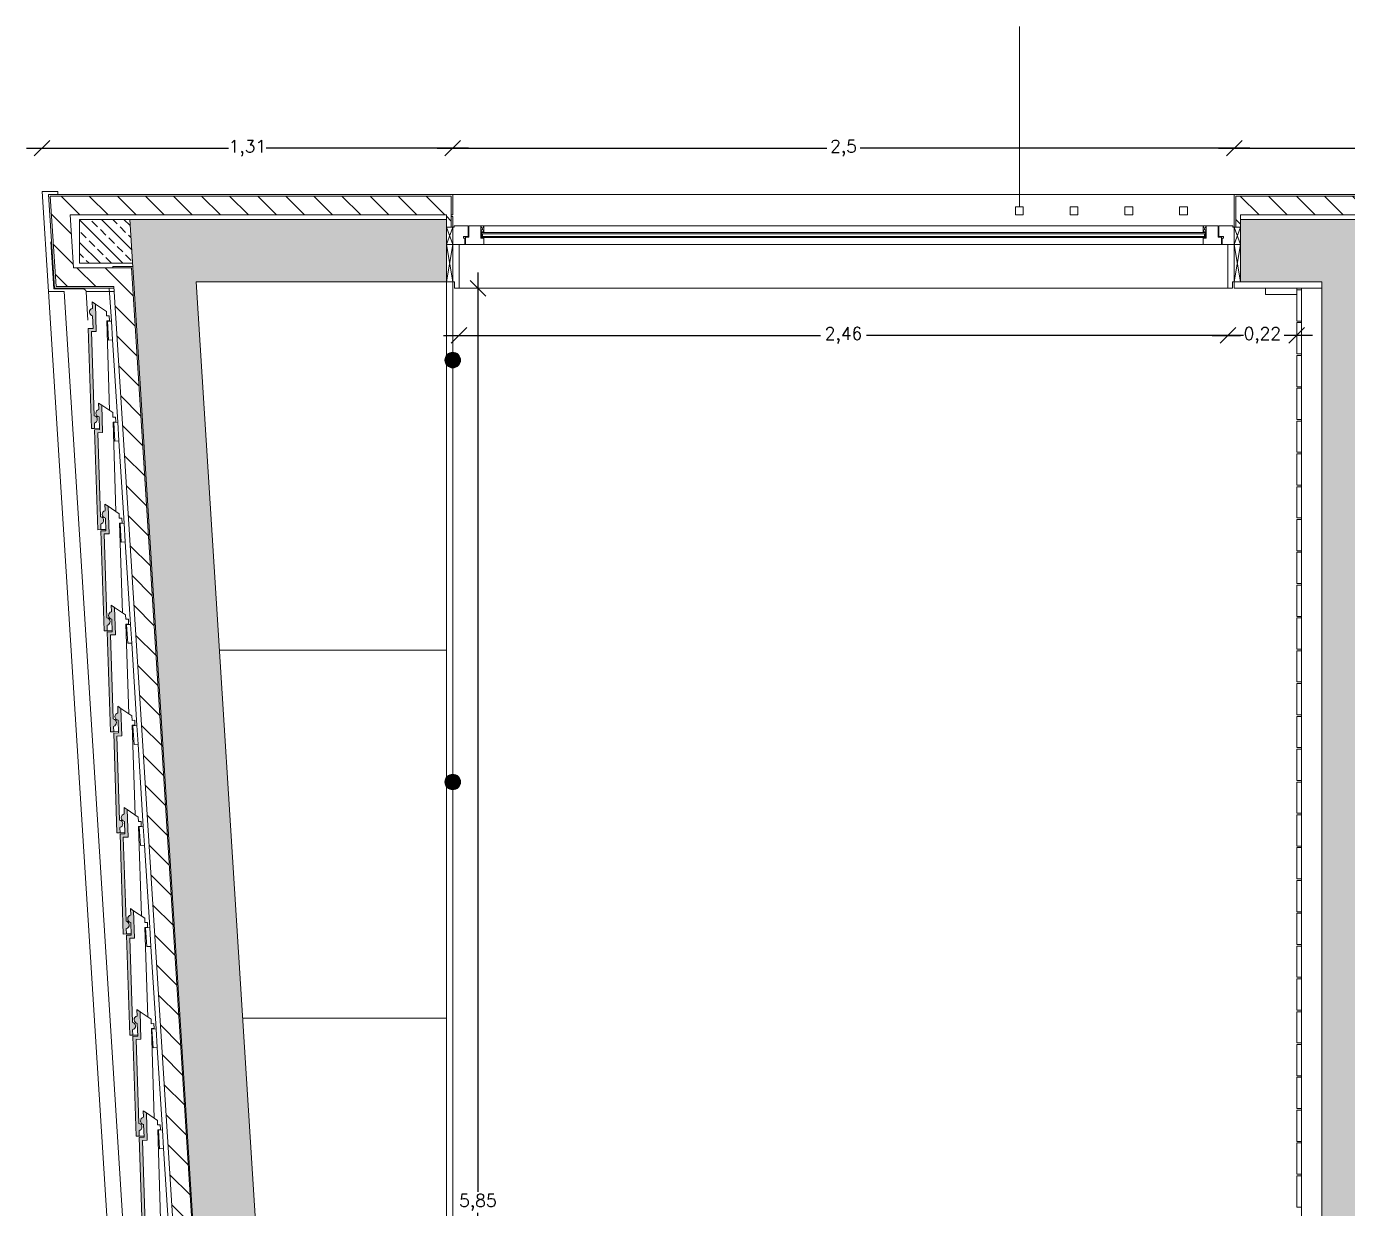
# Model space of a CAD drawing. Header units: inches. Extents: x 23 to 96, y 10 to 141.
# Drawn here: x 75.163 to 79.389, y 57.767 to 61.549 of the extents above; entities that cross this region are included whole.
import ezdxf

# ---------------------------------------------------------------- set-up
doc = ezdxf.new("R2010")
doc.units = ezdxf.units.IN
doc.header["$MEASUREMENT"] = 0
for name, color, linetype, lineweight in [('Cut', 2, 'Continuous', 5), ('Dimensions', 4, 'Continuous', 0), ('Hatch Isolation', 3, 'Continuous', 0), ('Hatch Resistent stratum', 4, 'Continuous', 0), ('Light points', 6, 'Continuous', 0), ('View in first plane', 250, 'Continuous', 0), ('View in second plane', 253, 'Continuous', 0)]:
    doc.layers.add(name, color=color, linetype=linetype, lineweight=lineweight)
doc.layers.add('Hatch solid 1', color=254, linetype='Continuous', lineweight=0, true_color=0xe8e8e8)
doc.styles.add('texto', font='txt.shx')
doc.dimstyles.new('André 1 50', dxfattribs={"dimtxt": 0.04, "dimasz": 0.05, "dimexe": 0.05, "dimexo": 0.05, "dimgap": 0.01, "dimtad": 0, "dimtih": 1, "dimtoh": 1, "dimlfac": -1, "dimzin": 9, "dimtxsty": 'texto', "dimblk": 'OBLIQUE', "dimcen": 0.08, "dimdle": 0.05, "dimse1": 1, "dimse2": 1, "dimazin": 0, "dimtfac": 1, "dimtmove": 0, "dimatfit": 3, "dimldrblk": 'NONE', "dimfxl": 1, "dimarcsym": 0})
pattern_1 = [(135, (198.464496, -100.70936), (-0.04490128, -0.04490128), [])]

# ---------------------------------------------------------------- blocks, each defined once
blk = doc.blocks.new('_Oblique')
at = {"color": 0, "linetype": 'ByBlock', "lineweight": -2}
blk.add_line((-0.5, -0.5), (0.5, 0.5), dxfattribs=at)
blk = doc.blocks.new('*D97')
at = {"layer": 'DEFPOINTS', "color": 0, "transparency": 16777216}
for p in [(79.0263, 61.1598), (79.0263, 61.0116), (82.4063, 61.0116)]:
    blk.add_point(p, dxfattribs=at)
at = {"layer": 'Dimensions', "color": 0, "lineweight": -2, "transparency": 16777216}
for p, q in [((78.9763, 61.1598), (80.643, 61.1598)), ((82.4563, 61.1598), (80.7897, 61.1598))]:
    blk.add_line(p, q, dxfattribs=at)
at = {"layer": 'Dimensions', "color": 0, "lineweight": -2, "transparency": 16777216, "xscale": 0.05, "yscale": 0.05, "zscale": 0.05, "rotation": 180}
blk.add_blockref('_Oblique', (79.0263, 61.1598), dxfattribs=at)
at = {"layer": 'Dimensions', "color": 0, "lineweight": -2, "transparency": 16777216, "xscale": 0.05, "yscale": 0.05, "zscale": 0.05}
blk.add_blockref('_Oblique', (82.4063, 61.1598), dxfattribs=at)
at = {"layer": 'Dimensions', "color": 0, "transparency": 16777216, "insert": (80.7163, 61.1598), "char_height": 0.04, "attachment_point": 5, "style": 'texto'}
blk.add_mtext('3,38', dxfattribs=at)
blk = doc.blocks.new('_None')
blk = doc.blocks.new('*D98')
at = {"layer": 'DEFPOINTS', "color": 0, "transparency": 16777216}
for p in [(76.5263, 61.1598), (76.5263, 61.0116), (79.0263, 61.0116)]:
    blk.add_point(p, dxfattribs=at)
at = {"layer": 'Dimensions', "color": 0, "lineweight": -2, "transparency": 16777216}
for p, q in [((76.4763, 61.1598), (77.723, 61.1598)), ((79.0763, 61.1598), (77.8297, 61.1598))]:
    blk.add_line(p, q, dxfattribs=at)
at = {"layer": 'Dimensions', "color": 0, "lineweight": -2, "transparency": 16777216, "xscale": 0.05, "yscale": 0.05, "zscale": 0.05, "rotation": 180}
blk.add_blockref('_Oblique', (76.5263, 61.1598), dxfattribs=at)
at = {"layer": 'Dimensions', "color": 0, "lineweight": -2, "transparency": 16777216, "xscale": 0.05, "yscale": 0.05, "zscale": 0.05}
blk.add_blockref('_Oblique', (79.0263, 61.1598), dxfattribs=at)
at = {"layer": 'Dimensions', "color": 0, "transparency": 16777216, "insert": (77.7763, 61.1598), "char_height": 0.04, "attachment_point": 5, "style": 'texto'}
blk.add_mtext('2,5', dxfattribs=at)
blk = doc.blocks.new('*D99')
at = {"layer": 'DEFPOINTS', "color": 0, "transparency": 16777216}
for p in [(75.2126, 61.1598), (75.2126, 61.0216), (76.5263, 61.0116)]:
    blk.add_point(p, dxfattribs=at)
at = {"layer": 'Dimensions', "color": 0, "lineweight": -2, "transparency": 16777216}
for p, q in [((75.1626, 61.1598), (75.8095, 61.1598)), ((76.5763, 61.1598), (75.9295, 61.1598))]:
    blk.add_line(p, q, dxfattribs=at)
at = {"layer": 'Dimensions', "color": 0, "lineweight": -2, "transparency": 16777216, "xscale": 0.05, "yscale": 0.05, "zscale": 0.05, "rotation": 180}
blk.add_blockref('_Oblique', (75.2126, 61.1598), dxfattribs=at)
at = {"layer": 'Dimensions', "color": 0, "lineweight": -2, "transparency": 16777216, "xscale": 0.05, "yscale": 0.05, "zscale": 0.05}
blk.add_blockref('_Oblique', (76.5263, 61.1598), dxfattribs=at)
at = {"layer": 'Dimensions', "color": 0, "transparency": 16777216, "insert": (75.8695, 61.1598), "char_height": 0.04, "attachment_point": 5, "style": 'texto'}
blk.add_mtext('1,31', dxfattribs=at)
blk = doc.blocks.new('*D118')
at = {"layer": 'DEFPOINTS', "color": 0, "transparency": 16777216}
for p in [(76.5318, 60.7116), (76.6067, 60.7116), (76.5263, 54.8616)]:
    blk.add_point(p, dxfattribs=at)
at = {"layer": 'Dimensions', "color": 0, "lineweight": -2, "transparency": 16777216}
for p, q in [((76.6067, 60.7616), (76.6067, 57.8199)), ((76.6067, 54.8116), (76.6067, 57.7533))]:
    blk.add_line(p, q, dxfattribs=at)
at = {"layer": 'Dimensions', "color": 0, "lineweight": -2, "transparency": 16777216, "xscale": 0.05, "yscale": 0.05, "zscale": 0.05}
for p, rotation in [((76.6067, 60.7116), 90), ((76.6067, 54.8616), 270)]:
    blk.add_blockref('_Oblique', p, dxfattribs=dict(at, rotation=rotation))
at = {"layer": 'Dimensions', "color": 0, "transparency": 16777216, "insert": (76.6067, 57.7866), "char_height": 0.04, "attachment_point": 5, "style": 'texto'}
blk.add_mtext('5,85', dxfattribs=at)
blk = doc.blocks.new('*D122')
at = {"layer": 'DEFPOINTS', "color": 0, "transparency": 16777216}
for p in [(79.0059, 60.7116), (79.2263, 60.6916), (79.0059, 60.5608)]:
    blk.add_point(p, dxfattribs=at)
at = {"layer": 'Dimensions', "color": 0, "lineweight": -2, "transparency": 16777216}
for p, q in [((78.9559, 60.5608), (79.0461, 60.5608)), ((79.2763, 60.5608), (79.1861, 60.5608))]:
    blk.add_line(p, q, dxfattribs=at)
at = {"layer": 'Dimensions', "color": 0, "lineweight": -2, "transparency": 16777216, "xscale": 0.05, "yscale": 0.05, "zscale": 0.05, "rotation": 180}
blk.add_blockref('_Oblique', (79.0059, 60.5608), dxfattribs=at)
at = {"layer": 'Dimensions', "color": 0, "lineweight": -2, "transparency": 16777216, "xscale": 0.05, "yscale": 0.05, "zscale": 0.05}
blk.add_blockref('_Oblique', (79.2263, 60.5608), dxfattribs=at)
at = {"layer": 'Dimensions', "color": 0, "transparency": 16777216, "insert": (79.1161, 60.5608), "char_height": 0.04, "attachment_point": 5, "style": 'texto'}
blk.add_mtext('0,22', dxfattribs=at)
blk = doc.blocks.new('*D123')
at = {"layer": 'DEFPOINTS', "color": 0, "transparency": 16777216}
for p in [(76.5468, 60.7116), (79.0059, 60.7116), (76.5468, 60.5608)]:
    blk.add_point(p, dxfattribs=at)
at = {"layer": 'Dimensions', "color": 0, "lineweight": -2, "transparency": 16777216}
for p, q in [((76.4968, 60.5608), (77.703, 60.5608)), ((79.0559, 60.5608), (77.8497, 60.5608))]:
    blk.add_line(p, q, dxfattribs=at)
at = {"layer": 'Dimensions', "color": 0, "lineweight": -2, "transparency": 16777216, "xscale": 0.05, "yscale": 0.05, "zscale": 0.05, "rotation": 180}
blk.add_blockref('_Oblique', (76.5468, 60.5608), dxfattribs=at)
at = {"layer": 'Dimensions', "color": 0, "lineweight": -2, "transparency": 16777216, "xscale": 0.05, "yscale": 0.05, "zscale": 0.05}
blk.add_blockref('_Oblique', (79.0059, 60.5608), dxfattribs=at)
at = {"layer": 'Dimensions', "color": 0, "transparency": 16777216, "insert": (77.7763, 60.5608), "char_height": 0.04, "attachment_point": 5, "style": 'texto'}
blk.add_mtext('2,46', dxfattribs=at)

msp = doc.modelspace()

# ---------------------------------------------------------------- hatches: boundary and pattern name
at = {"layer": 'Cut'}
for points in [[(75.3602, 60.5823), (75.3705, 60.2625), (75.3805, 60.2628), (75.3799, 60.2801, 0.831481), (75.3791, 60.3038), (75.3705, 60.5727), (75.386, 60.5732), (75.3832, 60.6609), (75.3729, 60.6678), (75.3736, 60.6469, 0.831481), (75.3744, 60.6233), (75.3757, 60.5828)], [(75.3806, 60.2588), (75.3909, 59.939), (75.4009, 59.9393), (75.4003, 59.9566, 0.831481), (75.3996, 59.9803), (75.3909, 60.2492), (75.4064, 60.2496), (75.4036, 60.3374), (75.3933, 60.3443), (75.394, 60.3234, 0.831481), (75.3948, 60.2998), (75.3961, 60.2593)], [(75.401, 59.9353), (75.4113, 59.6155), (75.4213, 59.6158), (75.4207, 59.6331, 0.831481), (75.42, 59.6568), (75.4113, 59.9256), (75.4268, 59.9261), (75.424, 60.0139), (75.4137, 60.0208), (75.4144, 59.9999, 0.831481), (75.4152, 59.9762), (75.4165, 59.9358)], [(75.4214, 59.6118), (75.4317, 59.292), (75.4417, 59.2923), (75.4411, 59.3096, 0.831481), (75.4404, 59.3333), (75.4317, 59.6021), (75.4472, 59.6026), (75.4444, 59.6903), (75.4342, 59.6973), (75.4348, 59.6764, 0.831481), (75.4356, 59.6527), (75.4369, 59.6123)], [(75.4418, 59.2883), (75.4521, 58.9685), (75.4621, 58.9688), (75.4615, 58.9861, 0.831481), (75.4608, 59.0098), (75.4521, 59.2786), (75.4676, 59.2791), (75.4648, 59.3668), (75.4546, 59.3738), (75.4552, 59.3529, 0.831481), (75.456, 59.3292), (75.4573, 59.2888)], [(75.4622, 58.9648), (75.4725, 58.645), (75.4825, 58.6453), (75.482, 58.6626, 0.831481), (75.4812, 58.6863), (75.4726, 58.9551), (75.488, 58.9556), (75.4852, 59.0433), (75.475, 59.0502), (75.4756, 59.0294, 0.831481), (75.4764, 59.0057), (75.4777, 58.9653)], [(75.4826, 58.6413), (75.4929, 58.3215), (75.5029, 58.3218), (75.5024, 58.3391, 0.831481), (75.5016, 58.3628), (75.493, 58.6316), (75.5084, 58.6321), (75.5056, 58.7198), (75.4954, 58.7267), (75.4961, 58.7059, 0.831481), (75.4968, 58.6822), (75.4981, 58.6418)], [(75.5134, 58.3081), (75.5288, 58.3086), (75.526, 58.3963), (75.5158, 58.4032), (75.5165, 58.3824, 0.831481), (75.5172, 58.3587), (75.5185, 58.3183), (75.5031, 58.3178), (75.5133, 57.9979), (75.5233, 57.9983), (75.5228, 58.0156, 0.831481), (75.522, 58.0392)], [(75.5235, 57.9943), (75.5338, 57.6744), (75.5437, 57.6748), (75.5432, 57.6921, 0.831481), (75.5424, 57.7157), (75.5338, 57.9846), (75.5493, 57.9851), (75.5464, 58.0728), (75.5362, 58.0797), (75.5369, 58.0589, 0.831481), (75.5376, 58.0352), (75.5389, 57.9948)]]:
    msp.add_hatch(color=256, dxfattribs=at).paths.add_polyline_path(points)
at = {"layer": 'Hatch Isolation', "ltscale": 0.0125}
h = msp.add_hatch(dxfattribs=at)
h.set_pattern_fill('ANSI31', color=256, scale=0.02, angle=90, style=0)
h.set_pattern_definition(pattern_1)
h.paths.add_polyline_path([(75.3136, 60.7766), (75.3026, 60.9466), (76.5063, 60.9466), (76.5063, 60.9066), (76.5213, 60.9066), (76.5213, 61.0066), (75.2386, 61.0066), (75.2573, 60.7166), (75.4425, 60.7166), (75.8595, 54.1079), (75.9196, 54.1079), (75.4989, 60.7766)])
h = msp.add_hatch(dxfattribs=at)
h.set_pattern_fill('ANSI31', color=256, scale=0.02, angle=90, style=0)
h.set_pattern_definition(pattern_1)
h.paths.add_polyline_path([(79.0313, 61.0066), (79.0313, 60.9066), (79.0463, 60.9066), (79.0463, 60.9466), (82.5263, 60.9466), (82.5263, 61.0066)])
at = {"layer": 'Hatch Resistent stratum', "ltscale": 0.05}
h = msp.add_hatch(dxfattribs=at)
h.set_pattern_fill('ANSI33', color=256, scale=0.008, angle=-90, style=0)
h.set_pattern_definition([(315, (198.464496, -100.70936), (0.035921024, 0.035921024), []), (315, (198.464496, -100.74528), (0.035921024, 0.035921024), [0.0254, -0.0127])])
h.paths.add_polyline_path([(75.3324, 60.9316), (75.3324, 60.7916), (75.5019, 60.7916), (75.4931, 60.9316)])
h = msp.add_hatch(dxfattribs=at)
h.set_pattern_fill('ANSI33', color=256, scale=0.008, angle=-90, style=0)
h.set_pattern_definition([(315, (-31.0488, -8.7079), (0.035921024, 0.035921024), []), (315, (-31.0488, -8.74382), (0.035921024, 0.035921024), [0.0254, -0.0127])])
h.paths.add_polyline_path([(82.5263, 60.9316), (80.7665, 60.9316), (80.7665, 60.7316), (82.3063, 60.7316), (82.3063, 56.9916), (80.7665, 56.9916), (80.7665, 56.7916), (82.3063, 56.7916), (82.3063, 54.9316), (82.2763, 54.9316), (82.2763, 54.7316), (82.3063, 54.7316), (82.3063, 48.9416), (76.4499, 48.9416), (76.431, 49.2416), (76.2306, 49.2416), (76.3133, 47.9316), (76.1289, 47.9316), (76.1289, 47.7916), (79.259, 47.7916), (79.3133, 46.9316), (79.1289, 46.9316), (79.1289, 46.7916), (79.4463, 46.7916), (79.4463, 47.9916), (76.5099, 47.9916), (76.4569, 48.8316), (82.3063, 48.8316), (82.3063, 47.9916), (82.2885, 47.7916), (82.4413, 47.7916), (82.4413, 44.7116), (82.5263, 44.7116)])
h.paths.add_polyline_path([(80.7665, 56.9916), (79.5063, 56.9916), (79.5063, 60.7316), (80.7665, 60.7316), (80.7665, 60.9316), (79.0463, 60.9316), (79.0463, 60.7316), (79.3063, 60.7316), (79.3063, 54.8416), (76.0777, 54.8416), (75.7061, 60.7316), (76.5063, 60.7316), (76.5063, 60.9316), (75.4931, 60.9316), (75.9253, 54.0816), (76.1257, 54.0816), (76.0847, 54.7316), (80.1713, 54.7316), (80.1713, 54.9316), (79.5063, 54.9316), (79.5063, 56.7916), (80.7665, 56.7916)])
at = {"layer": 'Light points'}
for points in [[(76.5013, 60.4816, 1), (76.5513, 60.4816, 1)], [(76.5013, 59.1316, 1), (76.5513, 59.1316, 1)]]:
    msp.add_hatch(color=256, dxfattribs=at).paths.add_polyline_path(points)

# ---------------------------------------------------------------- linework, layer by layer
at = {"layer": 'Cut'}
for p, q in [((78.3388, 60.9716), (78.3388, 61.5494)), ((75.2627, 61.0216), (75.2126, 61.0216)), ((75.2126, 61.0216), (75.2333, 60.7016)), ((76.5263, 61.0116), (75.2333, 61.0116)), ((75.2333, 61.0116), (75.2527, 60.7116)), ((76.5213, 61.0066), (75.2386, 61.0066)), ((75.2386, 61.0066), (75.2573, 60.7166)), ((76.5213, 61.0066), (76.5213, 60.9066)), ((76.5263, 61.0116), (76.5263, 60.9466)), ((79.0263, 61.0116), (82.5263, 61.0116)), ((79.0263, 61.0116), (79.0263, 60.9066)), ((79.0313, 61.0066), (82.5263, 61.0066)), ((79.0313, 61.0066), (79.0313, 60.9066)), ((76.5063, 60.9466), (75.3026, 60.9466)), ((75.3026, 60.9466), (75.3136, 60.7766)), ((76.5063, 60.7316), (76.5063, 60.9466)), ((76.5263, 60.9466), (76.5213, 60.9466)), ((76.5263, 60.9416), (76.5213, 60.9416)), ((76.5263, 60.9416), (76.5263, 54.8416)), ((78.3263, 60.9716), (78.3263, 60.9466)), ((78.3513, 60.9716), (78.3263, 60.9716)), ((78.3513, 60.9466), (78.3263, 60.9466)), ((78.3513, 60.9716), (78.3513, 60.9466)), ((78.5013, 60.9716), (78.5013, 60.9466)), ((78.5263, 60.9716), (78.5013, 60.9716)), ((78.5263, 60.9466), (78.5013, 60.9466)), ((78.5263, 60.9716), (78.5263, 60.9466)), ((78.6763, 60.9716), (78.6763, 60.9466)), ((78.7013, 60.9716), (78.6763, 60.9716)), ((78.7013, 60.9466), (78.6763, 60.9466)), ((78.7013, 60.9716), (78.7013, 60.9466)), ((78.8513, 60.9716), (78.8513, 60.9466)), ((78.8763, 60.9716), (78.8513, 60.9716)), ((78.8763, 60.9466), (78.8513, 60.9466)), ((78.8763, 60.9716), (78.8763, 60.9466)), ((79.0463, 60.9466), (82.5263, 60.9466)), ((79.0463, 60.7316), (79.0463, 60.9466)), ((76.5063, 60.9316), (75.3324, 60.9316)), ((75.3324, 60.7916), (75.3324, 60.9316)), ((75.4931, 60.9316), (75.9253, 54.0816)), ((76.5263, 60.9066), (76.5063, 60.9066)), ((76.5263, 60.9066), (76.5063, 60.8516)), ((76.5063, 60.9066), (76.5263, 60.8516)), ((76.5313, 60.9066), (76.5263, 60.9066)), ((76.5263, 60.9066), (76.5263, 60.8516)), ((76.5753, 60.9116), (76.5313, 60.9116)), ((76.5313, 60.9116), (76.5313, 60.9066)), ((76.5753, 60.9116), (76.5753, 60.8766)), ((76.6163, 60.9116), (76.5773, 60.9116)), ((76.5773, 60.9116), (76.5773, 60.8746)), ((76.6163, 60.8916), (76.6163, 60.9116)), ((76.6163, 60.9116), (76.6263, 60.9116)), ((76.6263, 60.9116), (76.6163, 60.8916)), ((76.6263, 60.8916), (76.6163, 60.9116)), ((76.6263, 60.9116), (76.6263, 60.8916)), ((78.9363, 60.9116), (78.9263, 60.9116)), ((78.9263, 60.9116), (78.9263, 60.8916)), ((78.9263, 60.9116), (78.9363, 60.8916)), ((78.9263, 60.8916), (78.9363, 60.9116)), ((78.9363, 60.8916), (78.9363, 60.9116)), ((78.9363, 60.9116), (78.9753, 60.9116)), ((78.9753, 60.9116), (78.9753, 60.8746)), ((78.9773, 60.9116), (78.9773, 60.8766)), ((78.9773, 60.9116), (79.0213, 60.9116)), ((79.0213, 60.9116), (79.0213, 60.9066)), ((79.0213, 60.9066), (79.0263, 60.9066)), ((79.0263, 60.9066), (79.0263, 60.8516)), ((79.0263, 60.9066), (79.0463, 60.9066)), ((79.0263, 60.9066), (79.0463, 60.8516)), ((79.0463, 60.9066), (79.0263, 60.8516)), ((79.0463, 60.9316), (82.5263, 60.9316)), ((75.241, 60.8605), (75.2508, 60.7096)), ((76.5603, 60.8766), (76.5603, 60.8716)), ((76.5753, 60.8766), (76.5603, 60.8766)), ((76.5653, 60.8716), (76.5603, 60.8716)), ((76.5653, 60.8716), (76.5653, 60.8516)), ((76.5773, 60.8746), (76.5673, 60.8746)), ((76.5673, 60.8746), (76.5673, 60.8516)), ((76.6163, 60.8716), (76.6163, 60.8916)), ((76.6263, 60.8916), (76.6163, 60.8916)), ((76.6163, 60.8716), (76.6263, 60.8716)), ((76.6183, 60.8736), (76.6183, 60.8896)), ((78.9343, 60.8896), (76.6183, 60.8896)), ((78.9343, 60.8856), (76.6183, 60.8856)), ((78.9343, 60.8776), (76.6183, 60.8776)), ((78.9343, 60.8736), (76.6183, 60.8736)), ((76.6213, 60.8856), (76.6213, 60.8776)), ((76.6263, 60.8716), (76.6263, 60.8516)), ((78.9263, 60.8916), (78.9363, 60.8916)), ((78.9363, 60.8716), (78.9263, 60.8716)), ((78.9263, 60.8716), (78.9263, 60.8516)), ((78.9313, 60.8856), (78.9313, 60.8776)), ((78.9343, 60.8736), (78.9343, 60.8896)), ((78.9363, 60.8716), (78.9363, 60.8916)), ((78.9753, 60.8746), (78.9853, 60.8746)), ((78.9773, 60.8766), (78.9923, 60.8766)), ((78.9853, 60.8746), (78.9853, 60.8516)), ((78.9873, 60.8716), (78.9923, 60.8716)), ((78.9873, 60.8716), (78.9873, 60.8516)), ((78.9923, 60.8766), (78.9923, 60.8716)), ((76.5263, 60.8516), (76.5063, 60.8516)), ((76.5063, 60.8516), (76.5263, 60.7316)), ((76.5263, 60.8516), (76.5063, 60.7316)), ((76.5263, 60.8516), (76.5653, 60.8516)), ((76.5468, 60.8516), (76.5468, 60.7116)), ((76.6263, 60.8516), (76.5673, 60.8516)), ((78.9263, 60.8516), (78.9853, 60.8516)), ((79.0263, 60.8516), (78.9873, 60.8516)), ((79.0059, 60.8516), (79.0059, 60.7116)), ((79.0263, 60.8516), (79.0463, 60.8516)), ((79.0263, 60.7316), (79.0263, 60.8516)), ((79.0463, 60.8516), (79.0263, 60.7316)), ((79.0263, 60.8516), (79.0463, 60.7316)), ((75.4989, 60.7766), (75.3136, 60.7766)), ((75.5019, 60.7916), (75.3324, 60.7916)), ((75.5026, 60.7806), (75.4385, 60.7806)), ((75.4388, 60.7766), (75.4385, 60.7806)), ((75.4989, 60.7766), (75.9196, 54.1079)), ((75.7061, 60.7316), (76.0777, 54.8416)), ((76.5263, 60.7316), (75.7061, 60.7316)), ((76.5063, 60.7316), (76.5063, 54.8416)), ((76.5318, 60.7316), (76.5063, 60.7316)), ((76.5318, 60.7316), (76.5318, 60.7116)), ((79.0209, 60.7316), (79.0209, 60.7116)), ((79.0209, 60.7316), (79.0463, 60.7316)), ((79.0263, 60.7116), (79.0263, 60.7316)), ((79.0463, 60.7316), (79.3063, 60.7316)), ((79.3063, 60.7316), (79.3063, 54.8416)), ((75.2834, 60.7016), (75.2333, 60.7016)), ((75.3434, 60.7096), (75.2508, 60.7096)), ((75.4429, 60.7116), (75.2527, 60.7116)), ((75.4425, 60.7166), (75.2573, 60.7166)), ((75.4429, 60.7016), (75.3532, 60.7016)), ((75.3534, 60.7002), (75.3591, 60.6096)), ((75.4425, 60.7166), (75.8597, 54.1039)), ((76.5468, 60.7116), (76.5318, 60.7116)), ((79.0059, 60.7116), (79.0209, 60.7116)), ((79.0263, 60.7116), (79.3063, 60.7116)), ((79.1263, 60.7116), (79.1263, 60.6916)), ((79.2263, 60.6916), (79.1263, 60.6916)), ((79.2263, 60.7116), (79.2263, 60.6066)), ((79.2263, 60.7066), (79.2413, 60.7066)), ((79.2413, 60.7066), (79.2413, 60.6066)), ((75.3729, 60.6678), (75.3736, 60.6469)), ((75.3832, 60.6609), (75.3729, 60.6678)), ((75.3832, 60.6609), (75.386, 60.5732)), ((75.3744, 60.6233), (75.3757, 60.5828)), ((75.4215, 60.6058), (75.4345, 60.6066)), ((75.4215, 60.6058), (75.4253, 60.5459)), ((75.4345, 60.6066), (75.4382, 60.5467)), ((79.2263, 60.6066), (79.2413, 60.6066)), ((75.3757, 60.5828), (75.3602, 60.5823)), ((75.3705, 60.2625), (75.3602, 60.5823)), ((75.386, 60.5732), (75.3705, 60.5727)), ((75.3791, 60.3038), (75.3705, 60.5727)), ((79.2263, 60.6016), (79.2413, 60.6016)), ((79.2263, 60.6016), (79.2263, 60.5016)), ((79.2413, 60.6016), (79.2413, 60.5016)), ((75.4253, 60.5459), (75.4382, 60.5467)), ((79.2263, 60.5016), (79.2413, 60.5016)), ((79.2263, 60.4966), (79.2413, 60.4966)), ((79.2263, 60.4966), (79.2263, 60.3966)), ((79.2413, 60.4966), (79.2413, 60.3966)), ((79.2263, 60.3966), (79.2413, 60.3966)), ((79.2263, 60.3916), (79.2413, 60.3916)), ((79.2263, 60.3916), (79.2263, 60.2916)), ((79.2413, 60.3916), (79.2413, 60.2916)), ((75.3933, 60.3443), (75.394, 60.3234)), ((75.3933, 60.3443), (75.4036, 60.3374)), ((75.4036, 60.3374), (75.4064, 60.2496)), ((75.3805, 60.2628), (75.3799, 60.2801)), ((75.3948, 60.2998), (75.3961, 60.2593)), ((75.4419, 60.2823), (75.4549, 60.2831)), ((75.4419, 60.2823), (75.4457, 60.2224)), ((75.4549, 60.2831), (75.4586, 60.2232)), ((79.2263, 60.2916), (79.2413, 60.2916)), ((79.2263, 60.2866), (79.2413, 60.2866)), ((79.2263, 60.2866), (79.2263, 60.1866)), ((79.2413, 60.2866), (79.2413, 60.1866)), ((75.3805, 60.2628), (75.3705, 60.2625)), ((75.3961, 60.2593), (75.3806, 60.2588)), ((75.3909, 59.939), (75.3806, 60.2588)), ((75.4064, 60.2496), (75.3909, 60.2492)), ((75.3996, 59.9803), (75.3909, 60.2492)), ((75.4457, 60.2224), (75.4586, 60.2232)), ((79.2263, 60.1866), (79.2413, 60.1866)), ((79.2263, 60.1816), (79.2413, 60.1816)), ((79.2263, 60.1816), (79.2263, 60.0816)), ((79.2413, 60.1816), (79.2413, 60.0816)), ((79.2263, 60.0816), (79.2413, 60.0816)), ((79.2263, 60.0766), (79.2413, 60.0766)), ((79.2263, 60.0766), (79.2263, 59.9766)), ((79.2413, 60.0766), (79.2413, 59.9766)), ((75.4137, 60.0208), (75.4144, 59.9999)), ((75.4137, 60.0208), (75.424, 60.0139)), ((75.424, 60.0139), (75.4268, 59.9261)), ((75.4152, 59.9762), (75.4165, 59.9358)), ((79.2263, 59.9766), (79.2413, 59.9766)), ((79.2263, 59.9716), (79.2413, 59.9716)), ((79.2263, 59.9716), (79.2263, 59.8716)), ((79.2413, 59.9716), (79.2413, 59.8716)), ((75.4009, 59.9393), (75.3909, 59.939)), ((75.4009, 59.9393), (75.4003, 59.9566)), ((75.4165, 59.9358), (75.401, 59.9353)), ((75.4113, 59.6155), (75.401, 59.9353)), ((75.4623, 59.9588), (75.4753, 59.9596)), ((75.4623, 59.9588), (75.4661, 59.8989)), ((75.4753, 59.9596), (75.479, 59.8997)), ((75.4268, 59.9261), (75.4113, 59.9256)), ((75.42, 59.6568), (75.4113, 59.9256)), ((75.4661, 59.8989), (75.479, 59.8997)), ((79.2263, 59.8716), (79.2413, 59.8716)), ((79.2263, 59.8666), (79.2413, 59.8666)), ((79.2263, 59.8666), (79.2263, 59.7666)), ((79.2413, 59.8666), (79.2413, 59.7666)), ((79.2263, 59.7666), (79.2413, 59.7666)), ((79.2263, 59.7616), (79.2413, 59.7616)), ((79.2263, 59.7616), (79.2263, 59.6616)), ((79.2413, 59.7616), (79.2413, 59.6616)), ((75.4342, 59.6973), (75.4348, 59.6764)), ((75.4342, 59.6973), (75.4444, 59.6903)), ((75.4444, 59.6903), (75.4472, 59.6026)), ((75.4213, 59.6158), (75.4207, 59.6331)), ((75.4356, 59.6527), (75.4369, 59.6123)), ((75.4827, 59.6352), (75.4957, 59.6361)), ((75.4827, 59.6352), (75.4865, 59.5754)), ((75.4957, 59.6361), (75.4995, 59.5762)), ((79.2263, 59.6616), (79.2413, 59.6616)), ((79.2263, 59.6566), (79.2413, 59.6566)), ((79.2263, 59.6566), (79.2263, 59.5566)), ((79.2413, 59.6566), (79.2413, 59.5566)), ((75.4213, 59.6158), (75.4113, 59.6155)), ((75.4369, 59.6123), (75.4214, 59.6118)), ((75.4317, 59.292), (75.4214, 59.6118)), ((75.4472, 59.6026), (75.4317, 59.6021)), ((75.4404, 59.3333), (75.4317, 59.6021)), ((75.4865, 59.5754), (75.4995, 59.5762)), ((79.2263, 59.5566), (79.2413, 59.5566)), ((79.2263, 59.5516), (79.2413, 59.5516)), ((79.2263, 59.5516), (79.2263, 59.4516)), ((79.2413, 59.5516), (79.2413, 59.4516)), ((79.2263, 59.4516), (79.2413, 59.4516)), ((79.2263, 59.4466), (79.2413, 59.4466)), ((79.2263, 59.4466), (79.2263, 59.3466)), ((79.2413, 59.4466), (79.2413, 59.3466)), ((75.4546, 59.3738), (75.4552, 59.3529)), ((75.4546, 59.3738), (75.4648, 59.3668)), ((75.4648, 59.3668), (75.4676, 59.2791)), ((79.2263, 59.3466), (79.2413, 59.3466)), ((79.2263, 59.3416), (79.2413, 59.3416)), ((79.2263, 59.3416), (79.2263, 59.2416)), ((79.2413, 59.3416), (79.2413, 59.2416)), ((75.4417, 59.2923), (75.4411, 59.3096)), ((75.456, 59.3292), (75.4573, 59.2888)), ((75.5031, 59.3117), (75.5161, 59.3126)), ((75.5031, 59.3117), (75.5069, 59.2519)), ((75.5161, 59.3126), (75.5199, 59.2527)), ((75.4417, 59.2923), (75.4317, 59.292)), ((75.4573, 59.2888), (75.4418, 59.2883)), ((75.4521, 58.9685), (75.4418, 59.2883)), ((75.4676, 59.2791), (75.4521, 59.2786)), ((75.4608, 59.0098), (75.4521, 59.2786)), ((75.5069, 59.2519), (75.5199, 59.2527)), ((79.2263, 59.2416), (79.2413, 59.2416)), ((79.2263, 59.2366), (79.2413, 59.2366)), ((79.2263, 59.2366), (79.2263, 59.1366)), ((79.2413, 59.2366), (79.2413, 59.1366)), ((79.2263, 59.1366), (79.2413, 59.1366)), ((79.2263, 59.1316), (79.2413, 59.1316)), ((79.2263, 59.1316), (79.2263, 59.0316)), ((79.2413, 59.1316), (79.2413, 59.0316)), ((75.475, 59.0502), (75.4756, 59.0294)), ((75.475, 59.0502), (75.4852, 59.0433)), ((75.4852, 59.0433), (75.488, 58.9556)), ((75.4764, 59.0057), (75.4777, 58.9653)), ((79.2263, 59.0316), (79.2413, 59.0316)), ((79.2263, 59.0266), (79.2413, 59.0266)), ((79.2263, 59.0266), (79.2263, 58.9266)), ((79.2413, 59.0266), (79.2413, 58.9266)), ((75.4621, 58.9688), (75.4521, 58.9685)), ((75.4621, 58.9688), (75.4615, 58.9861)), ((75.4777, 58.9653), (75.4622, 58.9648)), ((75.4725, 58.645), (75.4622, 58.9648)), ((75.488, 58.9556), (75.4726, 58.9551)), ((75.4812, 58.6863), (75.4726, 58.9551)), ((75.5235, 58.9882), (75.5365, 58.9891)), ((75.5235, 58.9882), (75.5273, 58.9284)), ((75.5365, 58.9891), (75.5403, 58.9292)), ((75.5273, 58.9284), (75.5403, 58.9292)), ((79.2263, 58.9266), (79.2413, 58.9266)), ((79.2263, 58.9216), (79.2413, 58.9216)), ((79.2263, 58.9216), (79.2263, 58.8216)), ((79.2413, 58.9216), (79.2413, 58.8216)), ((79.2263, 58.8216), (79.2413, 58.8216)), ((79.2263, 58.8166), (79.2413, 58.8166)), ((79.2263, 58.8166), (79.2263, 58.7166)), ((79.2413, 58.8166), (79.2413, 58.7166)), ((75.4954, 58.7267), (75.4961, 58.7059)), ((75.4954, 58.7267), (75.5056, 58.7198)), ((75.5056, 58.7198), (75.5084, 58.6321)), ((79.2263, 58.7166), (79.2413, 58.7166)), ((79.2263, 58.7116), (79.2413, 58.7116)), ((79.2263, 58.7116), (79.2263, 58.6116)), ((79.2413, 58.7116), (79.2413, 58.6116)), ((75.4825, 58.6453), (75.482, 58.6626)), ((75.4968, 58.6822), (75.4981, 58.6418)), ((75.5439, 58.6647), (75.5569, 58.6655)), ((75.5439, 58.6647), (75.5477, 58.6048)), ((75.5569, 58.6655), (75.5607, 58.6057)), ((75.4825, 58.6453), (75.4725, 58.645)), ((75.4981, 58.6418), (75.4826, 58.6413)), ((75.4929, 58.3215), (75.4826, 58.6413)), ((75.5084, 58.6321), (75.493, 58.6316)), ((75.5016, 58.3628), (75.493, 58.6316)), ((75.5477, 58.6048), (75.5607, 58.6057)), ((79.2263, 58.6116), (79.2413, 58.6116)), ((79.2263, 58.6066), (79.2413, 58.6066)), ((79.2263, 58.6066), (79.2263, 58.5066)), ((79.2413, 58.6066), (79.2413, 58.5066)), ((79.2263, 58.5066), (79.2413, 58.5066)), ((79.2263, 58.5016), (79.2413, 58.5016)), ((79.2263, 58.5016), (79.2263, 58.4016)), ((79.2413, 58.5016), (79.2413, 58.4016)), ((75.5158, 58.4032), (75.5165, 58.3824)), ((75.5158, 58.4032), (75.526, 58.3963)), ((75.526, 58.3963), (75.5288, 58.3086)), ((79.2263, 58.4016), (79.2413, 58.4016)), ((79.2263, 58.3966), (79.2413, 58.3966)), ((79.2263, 58.3966), (79.2263, 58.2966)), ((79.2413, 58.3966), (79.2413, 58.2966)), ((75.5029, 58.3218), (75.4929, 58.3215)), ((75.5029, 58.3218), (75.5024, 58.3391)), ((75.5172, 58.3587), (75.5185, 58.3183)), ((75.5643, 58.3412), (75.5773, 58.342)), ((75.5643, 58.3412), (75.5681, 58.2813)), ((75.5773, 58.342), (75.5811, 58.2822)), ((75.5185, 58.3183), (75.5031, 58.3178)), ((75.5133, 57.9979), (75.5031, 58.3178)), ((75.5288, 58.3086), (75.5134, 58.3081)), ((75.522, 58.0392), (75.5134, 58.3081)), ((75.5681, 58.2813), (75.5811, 58.2822)), ((79.2263, 58.2966), (79.2413, 58.2966)), ((79.2263, 58.2916), (79.2413, 58.2916)), ((79.2263, 58.2916), (79.2263, 58.1916)), ((79.2413, 58.2916), (79.2413, 58.1916)), ((79.2263, 58.1916), (79.2413, 58.1916)), ((79.2263, 58.1866), (79.2413, 58.1866)), ((79.2263, 58.1866), (79.2263, 58.0866)), ((79.2413, 58.1866), (79.2413, 58.0866)), ((75.5362, 58.0797), (75.5369, 58.0589)), ((75.5362, 58.0797), (75.5464, 58.0728)), ((75.5464, 58.0728), (75.5493, 57.9851)), ((79.2263, 58.0866), (79.2413, 58.0866)), ((79.2263, 58.0816), (79.2413, 58.0816)), ((79.2263, 58.0816), (79.2263, 57.9816)), ((79.2413, 58.0816), (79.2413, 57.9816)), ((75.5376, 58.0352), (75.5389, 57.9948)), ((75.5233, 57.9983), (75.5133, 57.9979)), ((75.5233, 57.9983), (75.5228, 58.0156)), ((75.5389, 57.9948), (75.5235, 57.9943)), ((75.5338, 57.6744), (75.5235, 57.9943)), ((75.5493, 57.9851), (75.5338, 57.9846)), ((75.5424, 57.7157), (75.5338, 57.9846)), ((75.5848, 58.0177), (75.5977, 58.0185)), ((75.5848, 58.0177), (75.5885, 57.9578)), ((75.5977, 58.0185), (75.6015, 57.9586)), ((75.5885, 57.9578), (75.6015, 57.9586)), ((79.2263, 57.9816), (79.2413, 57.9816)), ((79.2263, 57.9766), (79.2413, 57.9766)), ((79.2263, 57.9766), (79.2263, 57.8766)), ((79.2413, 57.9766), (79.2413, 57.8766)), ((79.2263, 57.8766), (79.2413, 57.8766)), ((79.2263, 57.8716), (79.2413, 57.8716)), ((79.2263, 57.8716), (79.2263, 57.7716)), ((79.2413, 57.8716), (79.2413, 57.7716)), ((79.2263, 57.7716), (79.2413, 57.7716)), ((79.2413, 57.7666), (79.2413, 57.6666))]:
    msp.add_line(p, q, dxfattribs=at)
for centre, radius, start, end in [((75.3434, 60.6996), 0.01, 3.61, 90), ((75.3762, 60.6352), 0.012, 102.3564, 261.3279), ((75.3966, 60.3117), 0.012, 102.3564, 261.3279), ((75.3773, 60.2919), 0.012, 282.3564, 81.3279), ((75.3977, 59.9684), 0.012, 282.3564, 81.3279), ((75.417, 59.9881), 0.012, 102.3564, 261.3279), ((75.4374, 59.6646), 0.012, 102.3564, 261.3279), ((75.4182, 59.6449), 0.012, 282.3564, 81.3279), ((75.4578, 59.3411), 0.012, 102.3564, 261.3279), ((75.4386, 59.3214), 0.012, 282.3564, 81.3279), ((75.459, 58.9979), 0.012, 282.3564, 81.3279), ((75.4782, 59.0176), 0.012, 102.3564, 261.3279), ((75.4986, 58.6941), 0.012, 102.3564, 261.3279), ((75.4794, 58.6744), 0.012, 282.3564, 81.3279), ((75.519, 58.3706), 0.012, 102.3564, 261.3279), ((75.4998, 58.3509), 0.012, 282.3564, 81.3279), ((75.5202, 58.0273), 0.012, 282.3564, 81.3279), ((75.5395, 58.0471), 0.012, 102.3564, 261.3279)]:
    msp.add_arc(centre, radius, start, end, dxfattribs=at)
for p in [(76.5063, 59.5536), (76.5063, 58.3756)]:
    msp.add_point(p, dxfattribs=at)
at = {"layer": 'Hatch solid 1'}
for p, q in [((76.5673, 60.8516), (76.5653, 60.8516)), ((78.9873, 60.8516), (78.9853, 60.8516))]:
    msp.add_line(p, q, dxfattribs=at)
at = {"layer": 'Light points'}
for centre in [(76.5263, 60.4816), (76.5263, 59.1316)]:
    msp.add_circle(centre, 0.025, dxfattribs=at)
at = {"layer": 'View in first plane'}
for p, q in [((75.4278, 60.7116), (75.4345, 60.6066)), ((79.2413, 60.7066), (79.2413, 60.7116)), ((75.3832, 60.6609), (75.4185, 60.637)), ((75.4189, 60.6228), (75.4185, 60.637)), ((75.4189, 60.6228), (75.4274, 60.623)), ((75.4194, 60.607), (75.4279, 60.6073)), ((75.4286, 60.3204), (75.4194, 60.607)), ((75.4274, 60.623), (75.4279, 60.6073)), ((79.2413, 60.6066), (79.2413, 60.6016)), ((75.4382, 60.5467), (75.4549, 60.2831)), ((79.2413, 60.5016), (79.2413, 60.4966)), ((79.2413, 60.3966), (79.2413, 60.3916)), ((75.4036, 60.3374), (75.4389, 60.3135)), ((75.4393, 60.2993), (75.4389, 60.3135)), ((75.4393, 60.2993), (75.4478, 60.2995)), ((75.4398, 60.2835), (75.4484, 60.2838)), ((75.4491, 59.9969), (75.4398, 60.2835)), ((75.4478, 60.2995), (75.4484, 60.2838)), ((79.2413, 60.2916), (79.2413, 60.2866)), ((75.3959, 60.2633), (75.3805, 60.2628)), ((75.4586, 60.2232), (75.4753, 59.9596)), ((79.2413, 60.1866), (79.2413, 60.1816)), ((79.2413, 60.0816), (79.2413, 60.0766)), ((75.424, 60.0139), (75.4593, 59.99)), ((75.4597, 59.9758), (75.4593, 59.99)), ((75.4597, 59.9758), (75.4683, 59.976)), ((75.4683, 59.976), (75.4688, 59.9603)), ((79.2413, 59.9766), (79.2413, 59.9716)), ((75.4164, 59.9398), (75.4009, 59.9393)), ((75.4164, 59.9398), (75.4009, 59.9393)), ((75.4602, 59.96), (75.4688, 59.9603)), ((75.4695, 59.6734), (75.4602, 59.96)), ((75.479, 59.8997), (75.4957, 59.6361)), ((79.2413, 59.8716), (79.2413, 59.8666)), ((79.2413, 59.7666), (79.2413, 59.7616)), ((75.4444, 59.6903), (75.4797, 59.6665)), ((75.4801, 59.6522), (75.4797, 59.6665)), ((75.4801, 59.6522), (75.4887, 59.6525)), ((75.4807, 59.6365), (75.4892, 59.6368)), ((75.4899, 59.3499), (75.4807, 59.6365)), ((75.4887, 59.6525), (75.4892, 59.6368)), ((79.2413, 59.6616), (79.2413, 59.6566)), ((75.4368, 59.6163), (75.4213, 59.6158)), ((75.4995, 59.5762), (75.5161, 59.3126)), ((79.2413, 59.5566), (79.2413, 59.5516)), ((79.2413, 59.4516), (79.2413, 59.4466)), ((75.4648, 59.3668), (75.5001, 59.343)), ((75.5006, 59.3287), (75.5001, 59.343)), ((79.2413, 59.3466), (79.2413, 59.3416)), ((75.4572, 59.2928), (75.4417, 59.2923)), ((75.5006, 59.3287), (75.5091, 59.329)), ((75.5011, 59.313), (75.5096, 59.3133)), ((75.5103, 59.0264), (75.5011, 59.313)), ((75.5091, 59.329), (75.5096, 59.3133)), ((75.5199, 59.2527), (75.5365, 58.9891)), ((79.2413, 59.2416), (79.2413, 59.2366)), ((79.2413, 59.1366), (79.2413, 59.1316)), ((75.4852, 59.0433), (75.5205, 59.0195)), ((75.521, 59.0052), (75.5205, 59.0195)), ((75.521, 59.0052), (75.5295, 59.0055)), ((75.5295, 59.0055), (75.53, 58.9898)), ((79.2413, 59.0316), (79.2413, 59.0266)), ((75.4776, 58.9693), (75.4621, 58.9688)), ((75.5215, 58.9895), (75.53, 58.9898)), ((75.5307, 58.7029), (75.5215, 58.9895)), ((75.5403, 58.9292), (75.5569, 58.6655)), ((79.2413, 58.9266), (79.2413, 58.9216)), ((79.2413, 58.8216), (79.2413, 58.8166)), ((75.5056, 58.7198), (75.5409, 58.696)), ((79.2413, 58.7166), (79.2413, 58.7116)), ((75.5414, 58.6817), (75.5409, 58.696)), ((75.5414, 58.6817), (75.5499, 58.682)), ((75.5419, 58.666), (75.5504, 58.6663)), ((75.5511, 58.3794), (75.5419, 58.666)), ((75.5499, 58.682), (75.5504, 58.6663)), ((75.498, 58.6458), (75.4825, 58.6453)), ((75.5607, 58.6057), (75.5773, 58.342)), ((79.2413, 58.6116), (79.2413, 58.6066)), ((79.2413, 58.5066), (79.2413, 58.5016)), ((75.526, 58.3963), (75.5613, 58.3725)), ((75.5618, 58.3582), (75.5613, 58.3725)), ((79.2413, 58.4016), (79.2413, 58.3966)), ((75.5184, 58.3223), (75.5029, 58.3218)), ((75.5618, 58.3582), (75.5703, 58.3585)), ((75.5623, 58.3425), (75.5708, 58.3427)), ((75.5715, 58.0559), (75.5623, 58.3425)), ((75.5703, 58.3585), (75.5708, 58.3427)), ((75.5811, 58.2822), (75.5977, 58.0185)), ((79.2413, 58.2966), (79.2413, 58.2916)), ((79.2413, 58.1916), (79.2413, 58.1866)), ((75.5464, 58.0728), (75.5817, 58.0489)), ((79.2413, 58.0866), (79.2413, 58.0816)), ((75.5822, 58.0347), (75.5817, 58.0489)), ((75.5822, 58.0347), (75.5907, 58.035)), ((75.5907, 58.035), (75.5912, 58.0192)), ((75.5388, 57.9988), (75.5233, 57.9983)), ((75.5827, 58.019), (75.5912, 58.0192)), ((75.5919, 57.7324), (75.5827, 58.019)), ((75.6015, 57.9586), (75.6181, 57.695)), ((79.2413, 57.9816), (79.2413, 57.9766)), ((79.2413, 57.8766), (79.2413, 57.8716)), ((79.2413, 57.7716), (79.2413, 57.7666))]:
    msp.add_line(p, q, dxfattribs=at)
at = {"layer": 'View in second plane'}
for p, q in [((75.2633, 61.0116), (75.2627, 61.0216)), ((76.5263, 61.0116), (79.0263, 61.0116)), ((76.6263, 60.9116), (78.9263, 60.9116)), ((76.6263, 60.8516), (78.9263, 60.8516)), ((76.0313, 48.0516), (75.2333, 60.7016)), ((76.0814, 48.0516), (75.2834, 60.7016)), ((79.0059, 60.7116), (76.5468, 60.7116)), ((76.5063, 59.5536), (75.7804, 59.5536)), ((76.5063, 58.3756), (75.8548, 58.3756))]:
    msp.add_line(p, q, dxfattribs=at)

# ---------------------------------------------------------------- dimensions: what is measured, and where the dimension line sits
at = {"layer": 'Dimensions'}
for base, p1, p2, angle, override, picture, middle in [((75.2126, 61.1598), (76.5263, 61.0116), (75.2126, 61.0216), 180, {"dimtmove": 1, "dimfxl": 100, "dimfxlon": 1}, '*D99', (75.8695, 61.1598)), ((76.5263, 61.1598), (79.0263, 61.0116), (76.5263, 61.0116), 180, {"dimtmove": 1, "dimfxl": 100, "dimfxlon": 1}, '*D98', (77.7763, 61.1598)), ((79.0263, 61.1598), (82.4063, 61.0116), (79.0263, 61.0116), 180, {"dimfxl": 100, "dimfxlon": 1}, '*D97', (80.7163, 61.1598)), ((76.6067, 60.7116), (76.5263, 54.8616), (76.5318, 60.7116), 90, {"dimfxl": 100, "dimfxlon": 1}, '*D118', (76.6067, 57.7866)), ((76.5468, 60.5608), (79.0059, 60.7116), (76.5468, 60.7116), 180, {"dimtmove": 1, "dimfxl": 100, "dimfxlon": 1}, '*D123', (77.7763, 60.5608)), ((79.0059, 60.5608), (79.2263, 60.6916), (79.0059, 60.7116), 180, {"dimfxl": 100, "dimfxlon": 1}, '*D122', (79.1161, 60.5608))]:
    dim = msp.add_linear_dim(base=base, p1=p1, p2=p2, angle=angle, dimstyle='André 1 50', override=override, dxfattribs=at)
    dim.commit()
    dim.dimension.update_dxf_attribs({"geometry": picture, "text_midpoint": middle})

doc.saveas('drawing.dxf')
